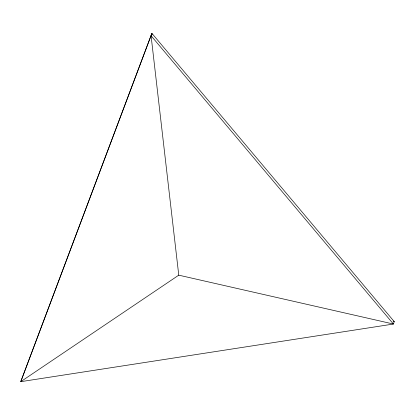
<?xml version="1.0" encoding="UTF-8"?>
<svg xmlns="http://www.w3.org/2000/svg" width="415" height="415" viewBox="0 0 415 415"><rect width="100%" height="100%" fill="white"/><g stroke="black" fill="none" stroke-linecap="round" stroke-linejoin="round"><path stroke-width="0.62" d="M394.25 321.641L393.425 324.042L20.75 381.675L151.895 33.325L394.25 321.641L393.093 321.075M178.766 275.166L151.07 35.726L393.425 324.042L178.766 275.166L20.75 381.675L151.895 33.325L152.186 34.58"/></g></svg>
